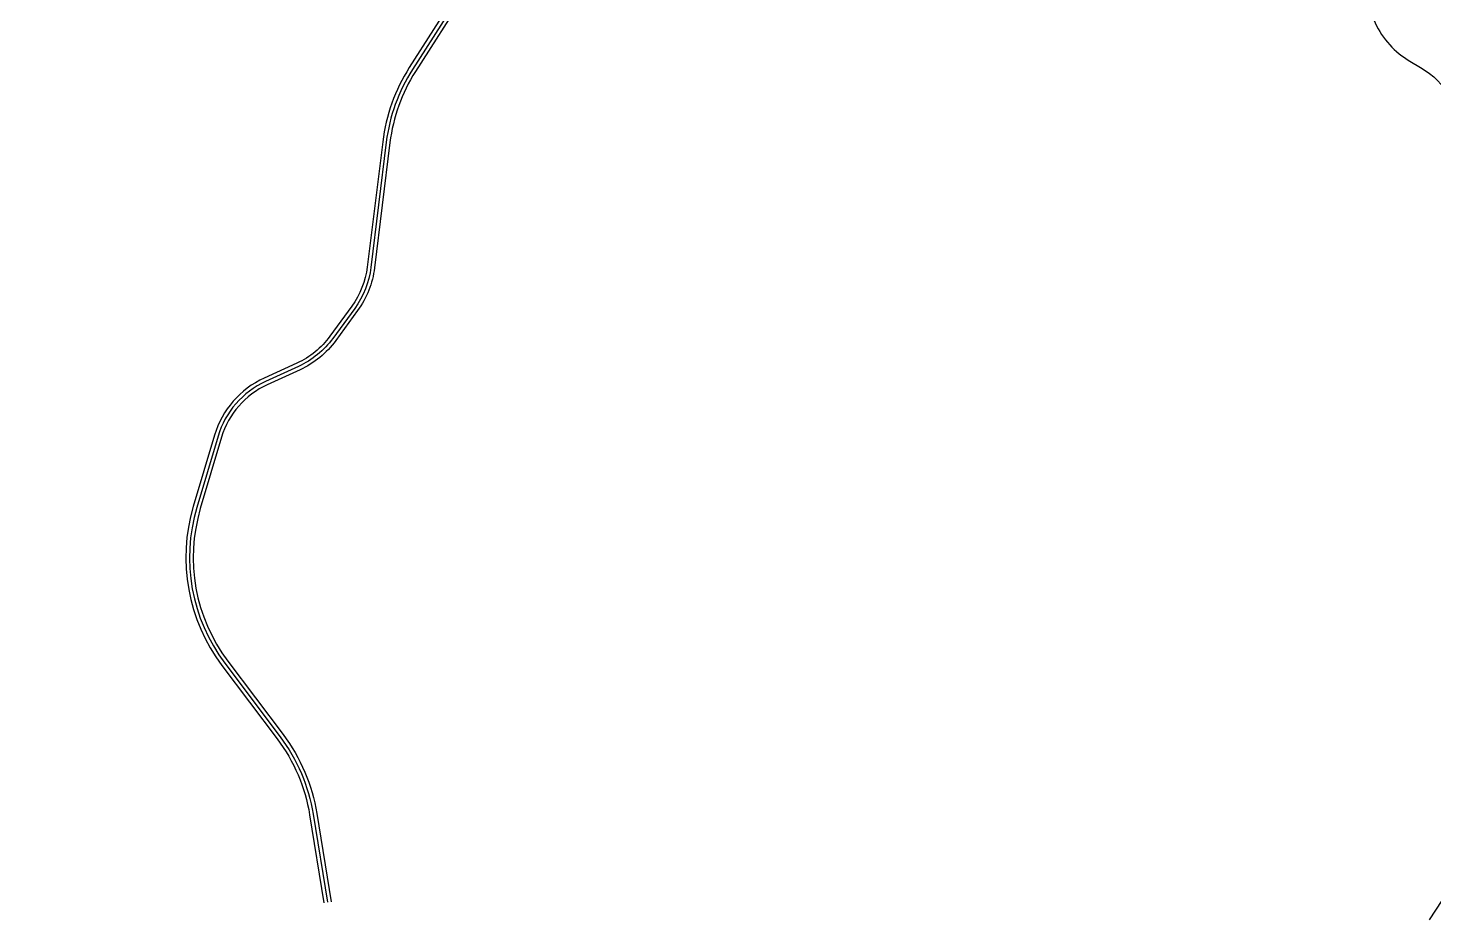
# Model space of a CAD drawing. Extents: x 529262 to 576451, y 2694391 to 2717535.
# Drawn here: x 541418 to 551030, y 2694391 to 2700487 of the extents above; entities that cross this region are included whole.
import ezdxf

# ---------------------------------------------------------------- set-up
doc = ezdxf.new("R2010")
doc.units = 0
doc.layers.add('RD-中线', color=40, linetype='Continuous')
doc.layers.add('RD-红线', color=7, linetype='Continuous')

msp = doc.modelspace()

# ---------------------------------------------------------------- linework, layer by layer
at = {"layer": 'RD-中线'}
for points in [[(550378.916, 2701053.27), (550627.955, 2700522.571, 0.1507395), (550865.949, 2700260.868), (550938.89, 2700217.779, -0.24765716), (551232.405, 2699740.83), (551285.252, 2698942.783, 0.11204727), (551361.013, 2698688.239), (551599.029, 2698265.161, 0.2012662), (551965.45, 2697980.12), (552032.206, 2697962.083, -0.23571965), (552432.693, 2697605.923), (552571.357, 2697259.683, -0.24496968), (552516.233, 2696707.786), (550997.993, 2694390.603)], [(544395.942, 2700756.648), (544044.999, 2700204.2, 0.1112555), (543866.931, 2699707.667), (543761.246, 2698850.924, -0.12748905), (543650.592, 2698570.915), (543501.499, 2698366.411, -0.12858782), (543266.405, 2698174.321), (543041.761, 2698071.486, 0.21621737), (542716.509, 2697697.354), (542571.17, 2697209.855, 0.23819137), (542762.659, 2696145.001), (543141.032, 2695642.697, -0.12171159), (543366.997, 2695113.211), (543464.918, 2694510.764)]]:
    msp.add_lwpolyline(points, format="xyb", dxfattribs=at)
at = {"layer": 'RD-红线', "linetype": 'Continuous', "ltscale": 100}
for points in [[(549624.709, 2702258.573), (549084.523, 2701793.443, 0.1121441), (548957.594, 2701621.736), (548805.33, 2701274.461, -0.23828213), (548444.934, 2700977.165), (546874.016, 2700622.73, -0.05553378), (546760.009, 2700610.029), (544781.286, 2700610.029, -0.11025995), (544560.993, 2700659.205), (544422.597, 2700724.235), (544400.978, 2700717.953), (544066.101, 2700190.795, 0.1112555), (543891.743, 2699704.606), (543786.058, 2698847.863, -0.12748905), (543670.793, 2698556.188), (543521.7, 2698351.683, -0.12858782), (543276.811, 2698151.59), (543052.167, 2698048.755, 0.21621737), (542740.467, 2697690.212), (542595.127, 2697202.712, 0.23819137), (542782.628, 2696160.043), (543161.001, 2695657.739, -0.12171159), (543391.673, 2695117.222), (543489.595, 2694514.775)], [(541417.687, 2701332.567), (543398.028, 2701171.846, -0.08981155), (543564.02, 2701127.667), (544349.827, 2700758.429), (544355.36, 2700739.389), (544023.897, 2700217.605, 0.1112555), (543842.119, 2699710.728), (543736.434, 2698853.985, -0.12748905), (543630.391, 2698585.643), (543481.297, 2698381.139, -0.12858782), (543255.999, 2698197.053), (543031.355, 2698094.218, 0.21621737), (542692.551, 2697704.497), (542547.212, 2697216.998, 0.23819137), (542742.691, 2696129.959), (543121.064, 2695627.656, -0.12171159), (543342.321, 2695109.2), (543440.242, 2694506.753)]]:
    msp.add_lwpolyline(points, format="xyb", dxfattribs=at)

doc.saveas('drawing.dxf')
